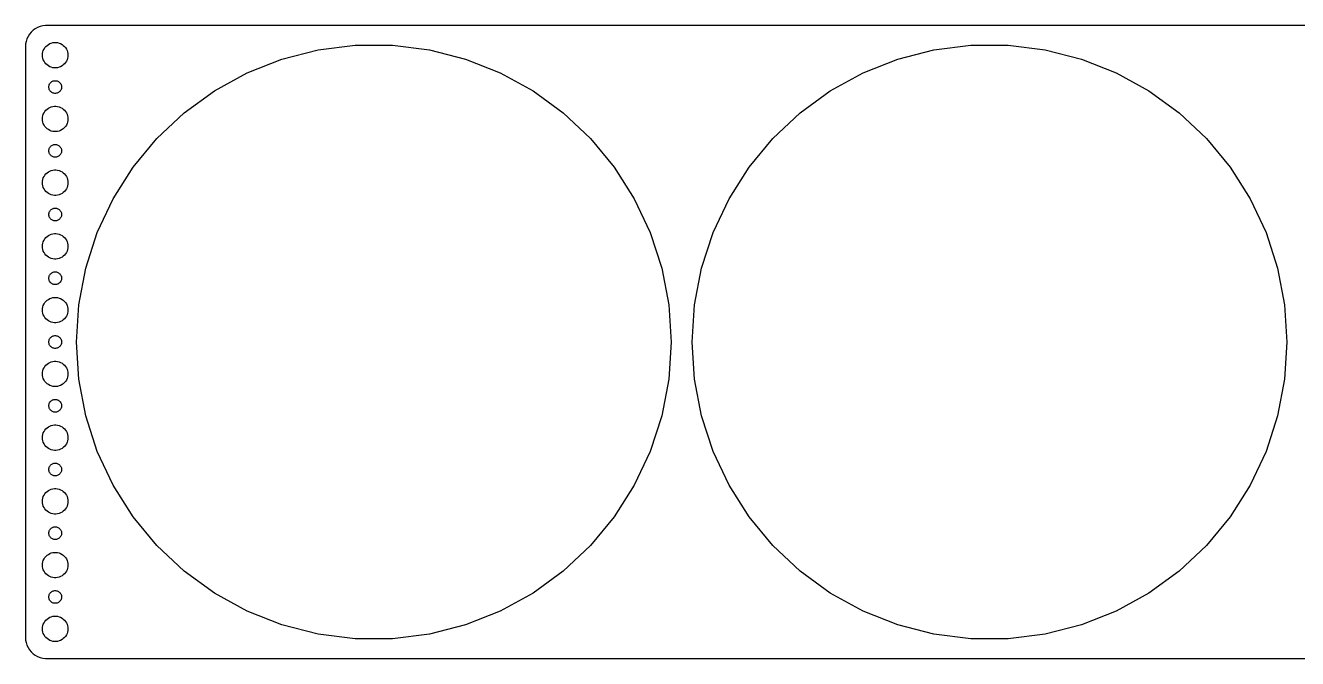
# Model space of a CAD drawing. Header units: metres. Extents: x -300 to 300, y -74 to 74.
# Drawn here: x -299.5 to 0, y -74.5 to 74.5 of the extents above; entities that cross this region are included whole.
import ezdxf

# ---------------------------------------------------------------- set-up
doc = ezdxf.new("R2010")
doc.units = ezdxf.units.M

msp = doc.modelspace()

# ---------------------------------------------------------------- linework, layer by layer
for p, q in [((-298.882, 71.9088), (-299.149, 71.3406)), ((-298.545, 72.4389), (-298.882, 71.9088)), ((-298.145, 72.9227), (-298.545, 72.4389)), ((-297.687, 73.3526), (-298.145, 72.9227)), ((-297.179, 73.7216), (-297.687, 73.3526)), ((-296.629, 74.0241), (-297.179, 73.7216)), ((-296.045, 74.2553), (-296.629, 74.0241)), ((-295.437, 74.4114), (-296.045, 74.2553)), ((-294.814, 74.4901), (-295.437, 74.4114)), ((294.814, 74.4901), (-294.814, 74.4901)), ((-299.461, 70.1267), (-299.5, 69.5)), ((-299.5, 69.5), (-299.5, -69.5)), ((-299.343, 70.7434), (-299.461, 70.1267)), ((-299.149, 71.3406), (-299.343, 70.7434)), ((-295.289, 68.6044), (-295.129, 68.9453)), ((-295.129, 68.9453), (-294.927, 69.2634)), ((-294.927, 69.2634), (-294.687, 69.5536)), ((-294.687, 69.5536), (-294.412, 69.8115)), ((-294.412, 69.8115), (-294.107, 70.033)), ((-294.107, 70.033), (-293.777, 70.2145)), ((-293.777, 70.2145), (-293.427, 70.3532)), ((-293.427, 70.3532), (-293.062, 70.4469)), ((-293.062, 70.4469), (-292.688, 70.4941)), ((-292.688, 70.4941), (-292.312, 70.4941)), ((-292.312, 70.4941), (-291.938, 70.4469)), ((-291.938, 70.4469), (-291.573, 70.3532)), ((-291.573, 70.3532), (-291.223, 70.2145)), ((-291.223, 70.2145), (-290.893, 70.033)), ((-290.893, 70.033), (-290.588, 69.8115)), ((-290.588, 69.8115), (-290.313, 69.5536)), ((-290.313, 69.5536), (-290.073, 69.2634)), ((-290.073, 69.2634), (-289.871, 68.9453)), ((-289.871, 68.9453), (-289.711, 68.6044)), ((-230.617, 68.7601), (-221.895, 69.8619)), ((-221.895, 69.8619), (-213.105, 69.8619)), ((-213.105, 69.8619), (-204.383, 68.7601)), ((-85.6167, 68.7601), (-76.8953, 69.8619)), ((-76.8953, 69.8619), (-68.1047, 69.8619)), ((-68.1047, 69.8619), (-59.3833, 68.7601)), ((-295.5, 67.5), (-295.476, 67.876)), ((-295.476, 67.124), (-295.5, 67.5)), ((-295.476, 67.876), (-295.406, 68.2461)), ((-295.406, 66.7539), (-295.476, 67.124)), ((-295.406, 68.2461), (-295.289, 68.6044)), ((-295.289, 66.3956), (-295.406, 66.7539)), ((-295.129, 66.0547), (-295.289, 66.3956)), ((-294.927, 65.7366), (-295.129, 66.0547)), ((-289.871, 66.0547), (-290.073, 65.7366)), ((-289.711, 66.3956), (-289.871, 66.0547)), ((-289.711, 68.6044), (-289.594, 68.2461)), ((-289.594, 66.7539), (-289.711, 66.3956)), ((-289.594, 68.2461), (-289.524, 67.876)), ((-289.524, 67.124), (-289.594, 66.7539)), ((-289.524, 67.876), (-289.5, 67.5)), ((-289.5, 67.5), (-289.524, 67.124)), ((-247.305, 63.3379), (-239.131, 66.574)), ((-239.131, 66.574), (-230.617, 68.7601)), ((-204.383, 68.7601), (-195.869, 66.574)), ((-195.869, 66.574), (-187.695, 63.3379)), ((-102.305, 63.3379), (-94.1312, 66.574)), ((-94.1312, 66.574), (-85.6167, 68.7601)), ((-59.3833, 68.7601), (-50.8688, 66.574)), ((-50.8688, 66.574), (-42.6954, 63.3379)), ((-294.687, 65.4464), (-294.927, 65.7366)), ((-294.412, 65.1885), (-294.687, 65.4464)), ((-294.107, 64.967), (-294.412, 65.1885)), ((-293.777, 64.7855), (-294.107, 64.967)), ((-293.427, 64.6468), (-293.777, 64.7855)), ((-293.062, 64.5531), (-293.427, 64.6468)), ((-292.688, 64.5059), (-293.062, 64.5531)), ((-292.312, 64.5059), (-292.688, 64.5059)), ((-291.938, 64.5531), (-292.312, 64.5059)), ((-291.573, 64.6468), (-291.938, 64.5531)), ((-291.223, 64.7855), (-291.573, 64.6468)), ((-290.893, 64.967), (-291.223, 64.7855)), ((-290.588, 65.1885), (-290.893, 64.967)), ((-290.313, 65.4464), (-290.588, 65.1885)), ((-290.073, 65.7366), (-290.313, 65.4464)), ((-255.008, 59.103), (-247.305, 63.3379)), ((-187.695, 63.3379), (-179.992, 59.103)), ((-110.008, 59.103), (-102.305, 63.3379)), ((-42.6954, 63.3379), (-34.9921, 59.103)), ((-294, 60), (-293.988, 60.188)), ((-293.988, 59.812), (-294, 60)), ((-293.988, 60.188), (-293.953, 60.373)), ((-293.953, 60.373), (-293.895, 60.5522)), ((-293.895, 60.5522), (-293.814, 60.7226)), ((-293.814, 60.7226), (-293.714, 60.8817)), ((-293.714, 60.8817), (-293.593, 61.0268)), ((-293.593, 61.0268), (-293.456, 61.1558)), ((-293.456, 61.1558), (-293.304, 61.2665)), ((-293.304, 61.2665), (-293.139, 61.3572)), ((-293.139, 61.3572), (-292.964, 61.4266)), ((-292.964, 61.4266), (-292.781, 61.4734)), ((-292.781, 61.4734), (-292.594, 61.497)), ((-292.594, 61.497), (-292.406, 61.497)), ((-292.406, 61.497), (-292.219, 61.4734)), ((-292.219, 61.4734), (-292.036, 61.4266)), ((-292.036, 61.4266), (-291.861, 61.3572)), ((-291.861, 61.3572), (-291.696, 61.2665)), ((-291.696, 61.2665), (-291.544, 61.1558)), ((-291.544, 61.1558), (-291.407, 61.0268)), ((-291.407, 61.0268), (-291.286, 60.8817)), ((-291.286, 60.8817), (-291.186, 60.7226)), ((-291.186, 60.7226), (-291.105, 60.5522)), ((-291.105, 60.5522), (-291.047, 60.373)), ((-291.047, 60.373), (-291.012, 60.188)), ((-291.012, 60.188), (-291, 60)), ((-291, 60), (-291.012, 59.812)), ((-293.953, 59.627), (-293.988, 59.812)), ((-293.895, 59.4478), (-293.953, 59.627)), ((-293.814, 59.2774), (-293.895, 59.4478)), ((-293.714, 59.1183), (-293.814, 59.2774)), ((-293.593, 58.9732), (-293.714, 59.1183)), ((-293.456, 58.8442), (-293.593, 58.9732)), ((-293.304, 58.7335), (-293.456, 58.8442)), ((-293.139, 58.6428), (-293.304, 58.7335)), ((-292.964, 58.5734), (-293.139, 58.6428)), ((-292.781, 58.5266), (-292.964, 58.5734)), ((-292.594, 58.503), (-292.781, 58.5266)), ((-292.406, 58.503), (-292.594, 58.503)), ((-292.219, 58.5266), (-292.406, 58.503)), ((-292.036, 58.5734), (-292.219, 58.5266)), ((-291.861, 58.6428), (-292.036, 58.5734)), ((-291.696, 58.7335), (-291.861, 58.6428)), ((-291.544, 58.8442), (-291.696, 58.7335)), ((-291.407, 58.9732), (-291.544, 58.8442)), ((-291.286, 59.1183), (-291.407, 58.9732)), ((-291.186, 59.2774), (-291.286, 59.1183)), ((-291.105, 59.4478), (-291.186, 59.2774)), ((-291.047, 59.627), (-291.105, 59.4478)), ((-291.012, 59.812), (-291.047, 59.627)), ((-262.12, 53.9359), (-255.008, 59.103)), ((-179.992, 59.103), (-172.88, 53.9359)), ((-117.12, 53.9359), (-110.008, 59.103)), ((-34.9921, 59.103), (-27.8803, 53.9359)), ((-295.289, 53.6044), (-295.129, 53.9453)), ((-295.129, 53.9453), (-294.927, 54.2634)), ((-294.927, 54.2634), (-294.687, 54.5536)), ((-294.687, 54.5536), (-294.412, 54.8115)), ((-294.412, 54.8115), (-294.107, 55.033)), ((-294.107, 55.033), (-293.777, 55.2145)), ((-293.777, 55.2145), (-293.427, 55.3532)), ((-293.427, 55.3532), (-293.062, 55.4469)), ((-293.062, 55.4469), (-292.688, 55.4941)), ((-292.688, 55.4941), (-292.312, 55.4941)), ((-292.312, 55.4941), (-291.938, 55.4469)), ((-291.938, 55.4469), (-291.573, 55.3532)), ((-291.573, 55.3532), (-291.223, 55.2145)), ((-291.223, 55.2145), (-290.893, 55.033)), ((-290.893, 55.033), (-290.588, 54.8115)), ((-290.588, 54.8115), (-290.313, 54.5536)), ((-290.313, 54.5536), (-290.073, 54.2634)), ((-290.073, 54.2634), (-289.871, 53.9453)), ((-289.871, 53.9453), (-289.711, 53.6044)), ((-268.528, 47.9183), (-262.12, 53.9359)), ((-172.88, 53.9359), (-166.472, 47.9183)), ((-123.528, 47.9183), (-117.12, 53.9359)), ((-27.8803, 53.9359), (-21.4722, 47.9183)), ((-295.5, 52.5), (-295.476, 52.876)), ((-295.476, 52.124), (-295.5, 52.5)), ((-295.476, 52.876), (-295.406, 53.2461)), ((-295.406, 51.7539), (-295.476, 52.124)), ((-295.406, 53.2461), (-295.289, 53.6044)), ((-295.289, 51.3956), (-295.406, 51.7539)), ((-295.129, 51.0547), (-295.289, 51.3956)), ((-294.927, 50.7366), (-295.129, 51.0547)), ((-289.871, 51.0547), (-290.073, 50.7366)), ((-289.711, 51.3956), (-289.871, 51.0547)), ((-289.711, 53.6044), (-289.594, 53.2461)), ((-289.594, 51.7539), (-289.711, 51.3956)), ((-289.594, 53.2461), (-289.524, 52.876)), ((-289.524, 52.124), (-289.594, 51.7539)), ((-289.524, 52.876), (-289.5, 52.5)), ((-289.5, 52.5), (-289.524, 52.124)), ((-294.687, 50.4464), (-294.927, 50.7366)), ((-294.412, 50.1885), (-294.687, 50.4464)), ((-294.107, 49.967), (-294.412, 50.1885)), ((-293.777, 49.7855), (-294.107, 49.967)), ((-293.427, 49.6468), (-293.777, 49.7855)), ((-293.062, 49.5531), (-293.427, 49.6468)), ((-292.688, 49.5059), (-293.062, 49.5531)), ((-292.312, 49.5059), (-292.688, 49.5059)), ((-291.938, 49.5531), (-292.312, 49.5059)), ((-291.573, 49.6468), (-291.938, 49.5531)), ((-291.223, 49.7855), (-291.573, 49.6468)), ((-290.893, 49.967), (-291.223, 49.7855)), ((-290.588, 50.1885), (-290.893, 49.967)), ((-290.313, 50.4464), (-290.588, 50.1885)), ((-290.073, 50.7366), (-290.313, 50.4464)), ((-294, 45), (-293.988, 45.188)), ((-293.988, 44.812), (-294, 45)), ((-293.988, 45.188), (-293.953, 45.373)), ((-293.953, 45.373), (-293.895, 45.5522)), ((-293.895, 45.5522), (-293.814, 45.7226)), ((-293.814, 45.7226), (-293.714, 45.8817)), ((-293.714, 45.8817), (-293.593, 46.0268)), ((-293.593, 46.0268), (-293.456, 46.1558)), ((-293.456, 46.1558), (-293.304, 46.2665)), ((-293.304, 46.2665), (-293.139, 46.3572)), ((-293.139, 46.3572), (-292.964, 46.4266)), ((-292.964, 46.4266), (-292.781, 46.4734)), ((-292.781, 46.4734), (-292.594, 46.497)), ((-292.594, 46.497), (-292.406, 46.497)), ((-292.406, 46.497), (-292.219, 46.4734)), ((-292.219, 46.4734), (-292.036, 46.4266)), ((-292.036, 46.4266), (-291.861, 46.3572)), ((-291.861, 46.3572), (-291.696, 46.2665)), ((-291.696, 46.2665), (-291.544, 46.1558)), ((-291.544, 46.1558), (-291.407, 46.0268)), ((-291.407, 46.0268), (-291.286, 45.8817)), ((-291.286, 45.8817), (-291.186, 45.7226)), ((-291.186, 45.7226), (-291.105, 45.5522)), ((-291.105, 45.5522), (-291.047, 45.373)), ((-291.047, 45.373), (-291.012, 45.188)), ((-291.012, 45.188), (-291, 45)), ((-291, 45), (-291.012, 44.812)), ((-274.131, 41.145), (-268.528, 47.9183)), ((-166.472, 47.9183), (-160.869, 41.145)), ((-129.131, 41.145), (-123.528, 47.9183)), ((-21.4722, 47.9183), (-15.8688, 41.145)), ((-293.953, 44.627), (-293.988, 44.812)), ((-293.895, 44.4478), (-293.953, 44.627)), ((-293.814, 44.2774), (-293.895, 44.4478)), ((-293.714, 44.1183), (-293.814, 44.2774)), ((-293.593, 43.9732), (-293.714, 44.1183)), ((-293.456, 43.8442), (-293.593, 43.9732)), ((-293.304, 43.7335), (-293.456, 43.8442)), ((-293.139, 43.6428), (-293.304, 43.7335)), ((-292.964, 43.5734), (-293.139, 43.6428)), ((-292.781, 43.5266), (-292.964, 43.5734)), ((-292.594, 43.503), (-292.781, 43.5266)), ((-292.406, 43.503), (-292.594, 43.503)), ((-292.219, 43.5266), (-292.406, 43.503)), ((-292.036, 43.5734), (-292.219, 43.5266)), ((-291.861, 43.6428), (-292.036, 43.5734)), ((-291.696, 43.7335), (-291.861, 43.6428)), ((-291.544, 43.8442), (-291.696, 43.7335)), ((-291.407, 43.9732), (-291.544, 43.8442)), ((-291.286, 44.1183), (-291.407, 43.9732)), ((-291.186, 44.2774), (-291.286, 44.1183)), ((-291.105, 44.4478), (-291.186, 44.2774)), ((-291.047, 44.627), (-291.105, 44.4478)), ((-291.012, 44.812), (-291.047, 44.627)), ((-295.289, 38.6044), (-295.129, 38.9453)), ((-295.129, 38.9453), (-294.927, 39.2634)), ((-294.927, 39.2634), (-294.687, 39.5536)), ((-294.687, 39.5536), (-294.412, 39.8115)), ((-294.412, 39.8115), (-294.107, 40.033)), ((-294.107, 40.033), (-293.777, 40.2145)), ((-293.777, 40.2145), (-293.427, 40.3532)), ((-293.427, 40.3532), (-293.062, 40.4469)), ((-293.062, 40.4469), (-292.688, 40.4941)), ((-292.688, 40.4941), (-292.312, 40.4941)), ((-292.312, 40.4941), (-291.938, 40.4469)), ((-291.938, 40.4469), (-291.573, 40.3532)), ((-291.573, 40.3532), (-291.223, 40.2145)), ((-291.223, 40.2145), (-290.893, 40.033)), ((-290.893, 40.033), (-290.588, 39.8115)), ((-290.588, 39.8115), (-290.313, 39.5536)), ((-290.313, 39.5536), (-290.073, 39.2634)), ((-290.073, 39.2634), (-289.871, 38.9453)), ((-289.871, 38.9453), (-289.711, 38.6044)), ((-278.841, 33.7227), (-274.131, 41.145)), ((-160.869, 41.145), (-156.159, 33.7227)), ((-133.841, 33.7227), (-129.131, 41.145)), ((-15.8688, 41.145), (-11.1585, 33.7227)), ((-295.5, 37.5), (-295.476, 37.876)), ((-295.476, 37.124), (-295.5, 37.5)), ((-295.476, 37.876), (-295.406, 38.2461)), ((-295.406, 36.7539), (-295.476, 37.124)), ((-295.406, 38.2461), (-295.289, 38.6044)), ((-295.289, 36.3956), (-295.406, 36.7539)), ((-295.129, 36.0547), (-295.289, 36.3956)), ((-294.927, 35.7366), (-295.129, 36.0547)), ((-289.871, 36.0547), (-290.073, 35.7366)), ((-289.711, 36.3956), (-289.871, 36.0547)), ((-289.711, 38.6044), (-289.594, 38.2461)), ((-289.594, 36.7539), (-289.711, 36.3956)), ((-289.594, 38.2461), (-289.524, 37.876)), ((-289.524, 37.124), (-289.594, 36.7539)), ((-289.524, 37.876), (-289.5, 37.5)), ((-289.5, 37.5), (-289.524, 37.124)), ((-294.687, 35.4464), (-294.927, 35.7366)), ((-294.412, 35.1885), (-294.687, 35.4464)), ((-294.107, 34.967), (-294.412, 35.1885)), ((-293.777, 34.7855), (-294.107, 34.967)), ((-293.427, 34.6468), (-293.777, 34.7855)), ((-293.062, 34.5531), (-293.427, 34.6468)), ((-292.688, 34.5059), (-293.062, 34.5531)), ((-292.312, 34.5059), (-292.688, 34.5059)), ((-291.938, 34.5531), (-292.312, 34.5059)), ((-291.573, 34.6468), (-291.938, 34.5531)), ((-291.223, 34.7855), (-291.573, 34.6468)), ((-290.893, 34.967), (-291.223, 34.7855)), ((-290.588, 35.1885), (-290.893, 34.967)), ((-290.313, 35.4464), (-290.588, 35.1885)), ((-290.073, 35.7366), (-290.313, 35.4464)), ((-282.584, 25.7687), (-278.841, 33.7227)), ((-156.159, 33.7227), (-152.416, 25.7687)), ((-137.584, 25.7687), (-133.841, 33.7227)), ((-11.1585, 33.7227), (-7.41563, 25.7687)), ((-294, 30), (-293.988, 30.188)), ((-293.988, 29.812), (-294, 30)), ((-293.988, 30.188), (-293.953, 30.373)), ((-293.953, 30.373), (-293.895, 30.5522)), ((-293.895, 30.5522), (-293.814, 30.7226)), ((-293.814, 30.7226), (-293.714, 30.8817)), ((-293.714, 30.8817), (-293.593, 31.0268)), ((-293.593, 31.0268), (-293.456, 31.1558)), ((-293.456, 31.1558), (-293.304, 31.2665)), ((-293.304, 31.2665), (-293.139, 31.3572)), ((-293.139, 31.3572), (-292.964, 31.4266)), ((-292.964, 31.4266), (-292.781, 31.4734)), ((-292.781, 31.4734), (-292.594, 31.497)), ((-292.594, 31.497), (-292.406, 31.497)), ((-292.406, 31.497), (-292.219, 31.4734)), ((-292.219, 31.4734), (-292.036, 31.4266)), ((-292.036, 31.4266), (-291.861, 31.3572)), ((-291.861, 31.3572), (-291.696, 31.2665)), ((-291.696, 31.2665), (-291.544, 31.1558)), ((-291.544, 31.1558), (-291.407, 31.0268)), ((-291.407, 31.0268), (-291.286, 30.8817)), ((-291.286, 30.8817), (-291.186, 30.7226)), ((-291.186, 30.7226), (-291.105, 30.5522)), ((-291.105, 30.5522), (-291.047, 30.373)), ((-291.047, 30.373), (-291.012, 30.188)), ((-291.012, 30.188), (-291, 30)), ((-291, 30), (-291.012, 29.812)), ((-293.953, 29.627), (-293.988, 29.812)), ((-293.895, 29.4478), (-293.953, 29.627)), ((-293.814, 29.2774), (-293.895, 29.4478)), ((-293.714, 29.1183), (-293.814, 29.2774)), ((-293.593, 28.9732), (-293.714, 29.1183)), ((-293.456, 28.8442), (-293.593, 28.9732)), ((-293.304, 28.7335), (-293.456, 28.8442)), ((-293.139, 28.6427), (-293.304, 28.7335)), ((-292.964, 28.5734), (-293.139, 28.6427)), ((-292.781, 28.5266), (-292.964, 28.5734)), ((-292.594, 28.503), (-292.781, 28.5266)), ((-292.406, 28.503), (-292.594, 28.503)), ((-292.219, 28.5266), (-292.406, 28.503)), ((-292.036, 28.5734), (-292.219, 28.5266)), ((-291.861, 28.6427), (-292.036, 28.5734)), ((-291.696, 28.7335), (-291.861, 28.6427)), ((-291.544, 28.8442), (-291.696, 28.7335)), ((-291.407, 28.9732), (-291.544, 28.8442)), ((-291.286, 29.1183), (-291.407, 28.9732)), ((-291.186, 29.2774), (-291.286, 29.1183)), ((-291.105, 29.4478), (-291.186, 29.2774)), ((-291.047, 29.627), (-291.105, 29.4478)), ((-291.012, 29.812), (-291.047, 29.627)), ((-295.129, 23.9453), (-294.927, 24.2634)), ((-294.927, 24.2634), (-294.687, 24.5536)), ((-294.687, 24.5536), (-294.412, 24.8115)), ((-294.412, 24.8115), (-294.107, 25.033)), ((-294.107, 25.033), (-293.777, 25.2145)), ((-293.777, 25.2145), (-293.427, 25.3532)), ((-293.427, 25.3532), (-293.062, 25.4469)), ((-293.062, 25.4469), (-292.688, 25.4941)), ((-292.688, 25.4941), (-292.312, 25.4941)), ((-292.312, 25.4941), (-291.938, 25.4469)), ((-291.938, 25.4469), (-291.573, 25.3532)), ((-291.573, 25.3532), (-291.223, 25.2145)), ((-291.223, 25.2145), (-290.893, 25.033)), ((-290.893, 25.033), (-290.588, 24.8115)), ((-290.588, 24.8115), (-290.313, 24.5536)), ((-290.313, 24.5536), (-290.073, 24.2634)), ((-290.073, 24.2634), (-289.871, 23.9453)), ((-285.301, 17.4083), (-282.584, 25.7687)), ((-152.416, 25.7687), (-149.699, 17.4083)), ((-140.301, 17.4083), (-137.584, 25.7687)), ((-7.41563, 25.7687), (-4.69917, 17.4083)), ((-295.5, 22.5), (-295.476, 22.876)), ((-295.476, 22.124), (-295.5, 22.5)), ((-295.476, 22.876), (-295.406, 23.2461)), ((-295.406, 21.7539), (-295.476, 22.124)), ((-295.406, 23.2461), (-295.289, 23.6044)), ((-295.289, 21.3956), (-295.406, 21.7539)), ((-295.289, 23.6044), (-295.129, 23.9453)), ((-295.129, 21.0547), (-295.289, 21.3956)), ((-294.927, 20.7366), (-295.129, 21.0547)), ((-289.871, 21.0547), (-290.073, 20.7366)), ((-289.871, 23.9453), (-289.711, 23.6044)), ((-289.711, 21.3956), (-289.871, 21.0547)), ((-289.711, 23.6044), (-289.594, 23.2461)), ((-289.594, 21.7539), (-289.711, 21.3956)), ((-289.594, 23.2461), (-289.524, 22.876)), ((-289.524, 22.124), (-289.594, 21.7539)), ((-289.524, 22.876), (-289.5, 22.5)), ((-289.5, 22.5), (-289.524, 22.124)), ((-294.687, 20.4464), (-294.927, 20.7366)), ((-294.412, 20.1884), (-294.687, 20.4464)), ((-294.107, 19.967), (-294.412, 20.1884)), ((-293.777, 19.7855), (-294.107, 19.967)), ((-293.427, 19.6468), (-293.777, 19.7855)), ((-293.062, 19.5531), (-293.427, 19.6468)), ((-292.688, 19.5059), (-293.062, 19.5531)), ((-292.312, 19.5059), (-292.688, 19.5059)), ((-291.938, 19.5531), (-292.312, 19.5059)), ((-291.573, 19.6468), (-291.938, 19.5531)), ((-291.223, 19.7855), (-291.573, 19.6468)), ((-290.893, 19.967), (-291.223, 19.7855)), ((-290.588, 20.1884), (-290.893, 19.967)), ((-290.313, 20.4464), (-290.588, 20.1884)), ((-290.073, 20.7366), (-290.313, 20.4464)), ((-294, 15), (-293.988, 15.188)), ((-293.988, 14.812), (-294, 15)), ((-293.988, 15.188), (-293.953, 15.373)), ((-293.953, 15.373), (-293.895, 15.5522)), ((-293.895, 15.5522), (-293.814, 15.7226)), ((-293.814, 15.7226), (-293.714, 15.8817)), ((-293.714, 15.8817), (-293.593, 16.0268)), ((-293.593, 16.0268), (-293.456, 16.1558)), ((-293.456, 16.1558), (-293.304, 16.2665)), ((-293.304, 16.2665), (-293.139, 16.3572)), ((-293.139, 16.3572), (-292.964, 16.4266)), ((-292.964, 16.4266), (-292.781, 16.4734)), ((-292.781, 16.4734), (-292.594, 16.497)), ((-292.594, 16.497), (-292.406, 16.497)), ((-292.406, 16.497), (-292.219, 16.4734)), ((-292.219, 16.4734), (-292.036, 16.4266)), ((-292.036, 16.4266), (-291.861, 16.3572)), ((-291.861, 16.3572), (-291.696, 16.2665)), ((-291.696, 16.2665), (-291.544, 16.1558)), ((-291.544, 16.1558), (-291.407, 16.0268)), ((-291.407, 16.0268), (-291.286, 15.8817)), ((-291.286, 15.8817), (-291.186, 15.7226)), ((-291.186, 15.7226), (-291.105, 15.5522)), ((-291.105, 15.5522), (-291.047, 15.373)), ((-291.047, 15.373), (-291.012, 15.188)), ((-291.012, 15.188), (-291, 15)), ((-291, 15), (-291.012, 14.812)), ((-286.948, 8.77332), (-285.301, 17.4083)), ((-149.699, 17.4083), (-148.052, 8.77332)), ((-141.948, 8.77332), (-140.301, 17.4083)), ((-4.69917, 17.4083), (-3.05196, 8.77332)), ((-293.953, 14.627), (-293.988, 14.812)), ((-293.895, 14.4478), (-293.953, 14.627)), ((-293.814, 14.2774), (-293.895, 14.4478)), ((-293.714, 14.1183), (-293.814, 14.2774)), ((-293.593, 13.9732), (-293.714, 14.1183)), ((-293.456, 13.8442), (-293.593, 13.9732)), ((-293.304, 13.7335), (-293.456, 13.8442)), ((-293.139, 13.6427), (-293.304, 13.7335)), ((-292.964, 13.5734), (-293.139, 13.6427)), ((-292.781, 13.5266), (-292.964, 13.5734)), ((-292.594, 13.5029), (-292.781, 13.5266)), ((-292.406, 13.5029), (-292.594, 13.5029)), ((-292.219, 13.5266), (-292.406, 13.5029)), ((-292.036, 13.5734), (-292.219, 13.5266)), ((-291.861, 13.6427), (-292.036, 13.5734)), ((-291.696, 13.7335), (-291.861, 13.6427)), ((-291.544, 13.8442), (-291.696, 13.7335)), ((-291.407, 13.9732), (-291.544, 13.8442)), ((-291.286, 14.1183), (-291.407, 13.9732)), ((-291.186, 14.2774), (-291.286, 14.1183)), ((-291.105, 14.4478), (-291.186, 14.2774)), ((-291.047, 14.627), (-291.105, 14.4478)), ((-291.012, 14.812), (-291.047, 14.627)), ((-295.129, 8.94525), (-294.927, 9.26335)), ((-294.927, 9.26335), (-294.687, 9.55363)), ((-294.687, 9.55363), (-294.412, 9.81154)), ((-294.412, 9.81154), (-294.107, 10.033)), ((-294.107, 10.033), (-293.777, 10.2145)), ((-293.777, 10.2145), (-293.427, 10.3532)), ((-293.427, 10.3532), (-293.062, 10.4469)), ((-293.062, 10.4469), (-292.688, 10.4941)), ((-292.688, 10.4941), (-292.312, 10.4941)), ((-292.312, 10.4941), (-291.938, 10.4469)), ((-291.938, 10.4469), (-291.573, 10.3532)), ((-291.573, 10.3532), (-291.223, 10.2145)), ((-291.223, 10.2145), (-290.893, 10.033)), ((-290.893, 10.033), (-290.588, 9.81154)), ((-290.588, 9.81154), (-290.313, 9.55363)), ((-290.313, 9.55363), (-290.073, 9.26335)), ((-290.073, 9.26335), (-289.871, 8.94525)), ((-295.5, 7.5), (-295.476, 7.87599)), ((-295.476, 7.12399), (-295.5, 7.5)), ((-295.476, 7.87599), (-295.406, 8.24606)), ((-295.406, 6.75392), (-295.476, 7.12399)), ((-295.406, 8.24606), (-295.289, 8.60437)), ((-295.289, 6.39561), (-295.406, 6.75392)), ((-295.289, 8.60437), (-295.129, 8.94525)), ((-295.129, 6.05473), (-295.289, 6.39561)), ((-294.927, 5.73663), (-295.129, 6.05473)), ((-289.871, 6.05473), (-290.073, 5.73663)), ((-289.871, 8.94525), (-289.711, 8.60437)), ((-289.711, 6.39561), (-289.871, 6.05473)), ((-289.711, 8.60437), (-289.594, 8.24606)), ((-289.594, 6.75392), (-289.711, 6.39561)), ((-289.594, 8.24606), (-289.524, 7.87599)), ((-289.524, 7.12399), (-289.594, 6.75392)), ((-289.524, 7.87599), (-289.5, 7.5)), ((-289.5, 7.5), (-289.524, 7.12399)), ((-287.5, 0), (-286.948, 8.77332)), ((-148.052, 8.77332), (-147.5, 0)), ((-142.5, 0), (-141.948, 8.77332)), ((-3.05196, 8.77332), (-2.5, 0)), ((-294.687, 5.44635), (-294.927, 5.73663)), ((-294.412, 5.18845), (-294.687, 5.44635)), ((-294.107, 4.96701), (-294.412, 5.18845)), ((-293.777, 4.78551), (-294.107, 4.96701)), ((-293.427, 4.64682), (-293.777, 4.78551)), ((-293.062, 4.55313), (-293.427, 4.64682)), ((-292.688, 4.50591), (-293.062, 4.55313)), ((-292.312, 4.50591), (-292.688, 4.50591)), ((-291.938, 4.55313), (-292.312, 4.50591)), ((-291.573, 4.64682), (-291.938, 4.55313)), ((-291.223, 4.78551), (-291.573, 4.64682)), ((-290.893, 4.96701), (-291.223, 4.78551)), ((-290.588, 5.18845), (-290.893, 4.96701)), ((-290.313, 5.44635), (-290.588, 5.18845)), ((-290.073, 5.73663), (-290.313, 5.44635)), ((-294, 0), (-293.988, 0.18799)), ((-293.988, -0.18799), (-294, 0)), ((-293.988, 0.18799), (-293.953, 0.37303)), ((-293.953, 0.37303), (-293.895, 0.55219)), ((-293.895, 0.55219), (-293.814, 0.72263)), ((-293.814, 0.72263), (-293.714, 0.88167)), ((-293.714, 0.88167), (-293.593, 1.02681)), ((-293.593, 1.02681), (-293.456, 1.15576)), ((-293.456, 1.15576), (-293.304, 1.26648)), ((-293.304, 1.26648), (-293.139, 1.35724)), ((-293.139, 1.35724), (-292.964, 1.42657)), ((-292.964, 1.42657), (-292.781, 1.47342)), ((-292.781, 1.47342), (-292.594, 1.49704)), ((-292.594, 1.49704), (-292.406, 1.49704)), ((-292.406, 1.49704), (-292.219, 1.47342)), ((-292.219, 1.47342), (-292.036, 1.42657)), ((-292.036, 1.42657), (-291.861, 1.35724)), ((-291.861, 1.35724), (-291.696, 1.26648)), ((-291.696, 1.26648), (-291.544, 1.15576)), ((-291.544, 1.15576), (-291.407, 1.02681)), ((-291.407, 1.02681), (-291.286, 0.88167)), ((-291.286, 0.88167), (-291.186, 0.72263)), ((-291.186, 0.72263), (-291.105, 0.55219)), ((-291.105, 0.55219), (-291.047, 0.37303)), ((-291.047, 0.37303), (-291.012, 0.18799)), ((-291.012, 0.18799), (-291, 0)), ((-291, 0), (-291.012, -0.18799)), ((-286.948, -8.77332), (-287.5, 0)), ((-147.5, 0), (-148.052, -8.77332)), ((-141.948, -8.77332), (-142.5, 0)), ((-2.5, 0), (-3.05196, -8.77332)), ((-293.953, -0.37303), (-293.988, -0.18799)), ((-293.895, -0.55219), (-293.953, -0.37303)), ((-293.814, -0.72263), (-293.895, -0.55219)), ((-293.714, -0.88167), (-293.814, -0.72263)), ((-293.593, -1.02681), (-293.714, -0.88167)), ((-293.456, -1.15576), (-293.593, -1.02681)), ((-293.304, -1.26648), (-293.456, -1.15576)), ((-293.139, -1.35724), (-293.304, -1.26648)), ((-292.964, -1.42657), (-293.139, -1.35724)), ((-292.781, -1.47342), (-292.964, -1.42657)), ((-292.594, -1.49704), (-292.781, -1.47342)), ((-292.406, -1.49704), (-292.594, -1.49704)), ((-292.219, -1.47342), (-292.406, -1.49704)), ((-292.036, -1.42657), (-292.219, -1.47342)), ((-291.861, -1.35724), (-292.036, -1.42657)), ((-291.696, -1.26648), (-291.861, -1.35724)), ((-291.544, -1.15576), (-291.696, -1.26648)), ((-291.407, -1.02681), (-291.544, -1.15576)), ((-291.286, -0.88167), (-291.407, -1.02681)), ((-291.186, -0.72263), (-291.286, -0.88167)), ((-291.105, -0.55219), (-291.186, -0.72263)), ((-291.047, -0.37303), (-291.105, -0.55219)), ((-291.012, -0.18799), (-291.047, -0.37303)), ((-295.129, -6.05473), (-294.927, -5.73663)), ((-294.927, -5.73663), (-294.687, -5.44635)), ((-294.687, -5.44635), (-294.412, -5.18845)), ((-294.412, -5.18845), (-294.107, -4.96701)), ((-294.107, -4.96701), (-293.777, -4.78551)), ((-293.777, -4.78551), (-293.427, -4.64682)), ((-293.427, -4.64682), (-293.062, -4.55313)), ((-293.062, -4.55313), (-292.688, -4.50591)), ((-292.688, -4.50591), (-292.312, -4.50591)), ((-292.312, -4.50591), (-291.938, -4.55313)), ((-291.938, -4.55313), (-291.573, -4.64682)), ((-291.573, -4.64682), (-291.223, -4.78551)), ((-291.223, -4.78551), (-290.893, -4.96701)), ((-290.893, -4.96701), (-290.588, -5.18845)), ((-290.588, -5.18845), (-290.313, -5.44635)), ((-290.313, -5.44635), (-290.073, -5.73663)), ((-290.073, -5.73663), (-289.871, -6.05473)), ((-295.5, -7.5), (-295.476, -7.12399)), ((-295.476, -7.87599), (-295.5, -7.5)), ((-295.476, -7.12399), (-295.406, -6.75392)), ((-295.406, -8.24606), (-295.476, -7.87599)), ((-295.406, -6.75392), (-295.289, -6.39561)), ((-295.289, -8.60437), (-295.406, -8.24606)), ((-295.289, -6.39561), (-295.129, -6.05473)), ((-295.129, -8.94525), (-295.289, -8.60437)), ((-294.927, -9.26335), (-295.129, -8.94525)), ((-289.871, -8.94525), (-290.073, -9.26335)), ((-289.871, -6.05473), (-289.711, -6.39561)), ((-289.711, -8.60437), (-289.871, -8.94525)), ((-289.711, -6.39561), (-289.594, -6.75392)), ((-289.594, -8.24606), (-289.711, -8.60437)), ((-289.594, -6.75392), (-289.524, -7.12399)), ((-289.524, -7.87599), (-289.594, -8.24606)), ((-289.524, -7.12399), (-289.5, -7.5)), ((-289.5, -7.5), (-289.524, -7.87599)), ((-285.301, -17.4083), (-286.948, -8.77332)), ((-148.052, -8.77332), (-149.699, -17.4083)), ((-140.301, -17.4083), (-141.948, -8.77332)), ((-3.05196, -8.77332), (-4.69917, -17.4083)), ((-294.687, -9.55363), (-294.927, -9.26335)), ((-294.412, -9.81154), (-294.687, -9.55363)), ((-294.107, -10.033), (-294.412, -9.81154)), ((-293.777, -10.2145), (-294.107, -10.033)), ((-293.427, -10.3532), (-293.777, -10.2145)), ((-293.062, -10.4469), (-293.427, -10.3532)), ((-292.688, -10.4941), (-293.062, -10.4469)), ((-292.312, -10.4941), (-292.688, -10.4941)), ((-291.938, -10.4469), (-292.312, -10.4941)), ((-291.573, -10.3532), (-291.938, -10.4469)), ((-291.223, -10.2145), (-291.573, -10.3532)), ((-290.893, -10.033), (-291.223, -10.2145)), ((-290.588, -9.81154), (-290.893, -10.033)), ((-290.313, -9.55363), (-290.588, -9.81154)), ((-290.073, -9.26335), (-290.313, -9.55363)), ((-294, -15), (-293.988, -14.812)), ((-293.988, -14.812), (-293.953, -14.627)), ((-293.953, -14.627), (-293.895, -14.4478)), ((-293.895, -14.4478), (-293.814, -14.2774)), ((-293.814, -14.2774), (-293.714, -14.1183)), ((-293.714, -14.1183), (-293.593, -13.9732)), ((-293.593, -13.9732), (-293.456, -13.8442)), ((-293.456, -13.8442), (-293.304, -13.7335)), ((-293.304, -13.7335), (-293.139, -13.6427)), ((-293.139, -13.6427), (-292.964, -13.5734)), ((-292.964, -13.5734), (-292.781, -13.5266)), ((-292.781, -13.5266), (-292.594, -13.5029)), ((-292.594, -13.5029), (-292.406, -13.5029)), ((-292.406, -13.5029), (-292.219, -13.5266)), ((-292.219, -13.5266), (-292.036, -13.5734)), ((-292.036, -13.5734), (-291.861, -13.6427)), ((-291.861, -13.6427), (-291.696, -13.7335)), ((-291.696, -13.7335), (-291.544, -13.8442)), ((-291.544, -13.8442), (-291.407, -13.9732)), ((-291.407, -13.9732), (-291.286, -14.1183)), ((-291.286, -14.1183), (-291.186, -14.2774)), ((-291.186, -14.2774), (-291.105, -14.4478)), ((-291.105, -14.4478), (-291.047, -14.627)), ((-291.047, -14.627), (-291.012, -14.812)), ((-291.012, -14.812), (-291, -15)), ((-293.988, -15.188), (-294, -15)), ((-293.953, -15.373), (-293.988, -15.188)), ((-293.895, -15.5522), (-293.953, -15.373)), ((-293.814, -15.7226), (-293.895, -15.5522)), ((-293.714, -15.8817), (-293.814, -15.7226)), ((-293.593, -16.0268), (-293.714, -15.8817)), ((-293.456, -16.1558), (-293.593, -16.0268)), ((-293.304, -16.2665), (-293.456, -16.1558)), ((-293.139, -16.3572), (-293.304, -16.2665)), ((-292.964, -16.4266), (-293.139, -16.3572)), ((-292.781, -16.4734), (-292.964, -16.4266)), ((-292.594, -16.497), (-292.781, -16.4734)), ((-292.406, -16.497), (-292.594, -16.497)), ((-292.219, -16.4734), (-292.406, -16.497)), ((-292.036, -16.4266), (-292.219, -16.4734)), ((-291.861, -16.3572), (-292.036, -16.4266)), ((-291.696, -16.2665), (-291.861, -16.3572)), ((-291.544, -16.1558), (-291.696, -16.2665)), ((-291.407, -16.0268), (-291.544, -16.1558)), ((-291.286, -15.8817), (-291.407, -16.0268)), ((-291.186, -15.7226), (-291.286, -15.8817)), ((-291.105, -15.5522), (-291.186, -15.7226)), ((-291.047, -15.373), (-291.105, -15.5522)), ((-291.012, -15.188), (-291.047, -15.373)), ((-291, -15), (-291.012, -15.188)), ((-282.584, -25.7687), (-285.301, -17.4083)), ((-149.699, -17.4083), (-152.416, -25.7687)), ((-137.584, -25.7687), (-140.301, -17.4083)), ((-4.69917, -17.4083), (-7.41563, -25.7687)), ((-295.129, -21.0547), (-294.927, -20.7366)), ((-294.927, -20.7366), (-294.687, -20.4464)), ((-294.687, -20.4464), (-294.412, -20.1884)), ((-294.412, -20.1884), (-294.107, -19.967)), ((-294.107, -19.967), (-293.777, -19.7855)), ((-293.777, -19.7855), (-293.427, -19.6468)), ((-293.427, -19.6468), (-293.062, -19.5531)), ((-293.062, -19.5531), (-292.688, -19.5059)), ((-292.688, -19.5059), (-292.312, -19.5059)), ((-292.312, -19.5059), (-291.938, -19.5531)), ((-291.938, -19.5531), (-291.573, -19.6468)), ((-291.573, -19.6468), (-291.223, -19.7855)), ((-291.223, -19.7855), (-290.893, -19.967)), ((-290.893, -19.967), (-290.588, -20.1884)), ((-290.588, -20.1884), (-290.313, -20.4464)), ((-290.313, -20.4464), (-290.073, -20.7366)), ((-290.073, -20.7366), (-289.871, -21.0547)), ((-295.5, -22.5), (-295.476, -22.124)), ((-295.476, -22.876), (-295.5, -22.5)), ((-295.476, -22.124), (-295.406, -21.7539)), ((-295.406, -23.2461), (-295.476, -22.876)), ((-295.406, -21.7539), (-295.289, -21.3956)), ((-295.289, -23.6044), (-295.406, -23.2461)), ((-295.289, -21.3956), (-295.129, -21.0547)), ((-295.129, -23.9453), (-295.289, -23.6044)), ((-294.927, -24.2634), (-295.129, -23.9453)), ((-289.871, -23.9453), (-290.073, -24.2634)), ((-289.871, -21.0547), (-289.711, -21.3956)), ((-289.711, -23.6044), (-289.871, -23.9453)), ((-289.711, -21.3956), (-289.594, -21.7539)), ((-289.594, -23.2461), (-289.711, -23.6044)), ((-289.594, -21.7539), (-289.524, -22.124)), ((-289.524, -22.876), (-289.594, -23.2461)), ((-289.524, -22.124), (-289.5, -22.5)), ((-289.5, -22.5), (-289.524, -22.876)), ((-294.687, -24.5536), (-294.927, -24.2634)), ((-294.412, -24.8115), (-294.687, -24.5536)), ((-294.107, -25.033), (-294.412, -24.8115)), ((-293.777, -25.2145), (-294.107, -25.033)), ((-293.427, -25.3532), (-293.777, -25.2145)), ((-293.062, -25.4469), (-293.427, -25.3532)), ((-292.688, -25.4941), (-293.062, -25.4469)), ((-292.312, -25.4941), (-292.688, -25.4941)), ((-291.938, -25.4469), (-292.312, -25.4941)), ((-291.573, -25.3532), (-291.938, -25.4469)), ((-291.223, -25.2145), (-291.573, -25.3532)), ((-290.893, -25.033), (-291.223, -25.2145)), ((-290.588, -24.8115), (-290.893, -25.033)), ((-290.313, -24.5536), (-290.588, -24.8115)), ((-290.073, -24.2634), (-290.313, -24.5536)), ((-278.841, -33.7227), (-282.584, -25.7687)), ((-152.416, -25.7687), (-156.159, -33.7227)), ((-133.841, -33.7227), (-137.584, -25.7687)), ((-7.41563, -25.7687), (-11.1585, -33.7227)), ((-294, -30), (-293.988, -29.812)), ((-293.988, -29.812), (-293.953, -29.627)), ((-293.953, -29.627), (-293.895, -29.4478)), ((-293.895, -29.4478), (-293.814, -29.2774)), ((-293.814, -29.2774), (-293.714, -29.1183)), ((-293.714, -29.1183), (-293.593, -28.9732)), ((-293.593, -28.9732), (-293.456, -28.8442)), ((-293.456, -28.8442), (-293.304, -28.7335)), ((-293.304, -28.7335), (-293.139, -28.6427)), ((-293.139, -28.6427), (-292.964, -28.5734)), ((-292.964, -28.5734), (-292.781, -28.5266)), ((-292.781, -28.5266), (-292.594, -28.503)), ((-292.594, -28.503), (-292.406, -28.503)), ((-292.406, -28.503), (-292.219, -28.5266)), ((-292.219, -28.5266), (-292.036, -28.5734)), ((-292.036, -28.5734), (-291.861, -28.6427)), ((-291.861, -28.6427), (-291.696, -28.7335)), ((-291.696, -28.7335), (-291.544, -28.8442)), ((-291.544, -28.8442), (-291.407, -28.9732)), ((-291.407, -28.9732), (-291.286, -29.1183)), ((-291.286, -29.1183), (-291.186, -29.2774)), ((-291.186, -29.2774), (-291.105, -29.4478)), ((-291.105, -29.4478), (-291.047, -29.627)), ((-291.047, -29.627), (-291.012, -29.812)), ((-291.012, -29.812), (-291, -30)), ((-293.988, -30.188), (-294, -30)), ((-293.953, -30.373), (-293.988, -30.188)), ((-293.895, -30.5522), (-293.953, -30.373)), ((-293.814, -30.7226), (-293.895, -30.5522)), ((-293.714, -30.8817), (-293.814, -30.7226)), ((-293.593, -31.0268), (-293.714, -30.8817)), ((-293.456, -31.1558), (-293.593, -31.0268)), ((-293.304, -31.2665), (-293.456, -31.1558)), ((-293.139, -31.3572), (-293.304, -31.2665)), ((-292.964, -31.4266), (-293.139, -31.3572)), ((-292.781, -31.4734), (-292.964, -31.4266)), ((-292.594, -31.497), (-292.781, -31.4734)), ((-292.406, -31.497), (-292.594, -31.497)), ((-292.219, -31.4734), (-292.406, -31.497)), ((-292.036, -31.4266), (-292.219, -31.4734)), ((-291.861, -31.3572), (-292.036, -31.4266)), ((-291.696, -31.2665), (-291.861, -31.3572)), ((-291.544, -31.1558), (-291.696, -31.2665)), ((-291.407, -31.0268), (-291.544, -31.1558)), ((-291.286, -30.8817), (-291.407, -31.0268)), ((-291.186, -30.7226), (-291.286, -30.8817)), ((-291.105, -30.5522), (-291.186, -30.7226)), ((-291.047, -30.373), (-291.105, -30.5522)), ((-291.012, -30.188), (-291.047, -30.373)), ((-291, -30), (-291.012, -30.188)), ((-295.129, -36.0547), (-294.927, -35.7366)), ((-294.927, -35.7366), (-294.687, -35.4464)), ((-294.687, -35.4464), (-294.412, -35.1885)), ((-294.412, -35.1885), (-294.107, -34.967)), ((-294.107, -34.967), (-293.777, -34.7855)), ((-293.777, -34.7855), (-293.427, -34.6468)), ((-293.427, -34.6468), (-293.062, -34.5531)), ((-293.062, -34.5531), (-292.688, -34.5059)), ((-292.688, -34.5059), (-292.312, -34.5059)), ((-292.312, -34.5059), (-291.938, -34.5531)), ((-291.938, -34.5531), (-291.573, -34.6468)), ((-291.573, -34.6468), (-291.223, -34.7855)), ((-291.223, -34.7855), (-290.893, -34.967)), ((-290.893, -34.967), (-290.588, -35.1885)), ((-290.588, -35.1885), (-290.313, -35.4464)), ((-290.313, -35.4464), (-290.073, -35.7366)), ((-290.073, -35.7366), (-289.871, -36.0547)), ((-274.131, -41.145), (-278.841, -33.7227)), ((-156.159, -33.7227), (-160.869, -41.145)), ((-129.131, -41.145), (-133.841, -33.7227)), ((-11.1585, -33.7227), (-15.8688, -41.145)), ((-295.5, -37.5), (-295.476, -37.124)), ((-295.476, -37.876), (-295.5, -37.5)), ((-295.476, -37.124), (-295.406, -36.7539)), ((-295.406, -38.2461), (-295.476, -37.876)), ((-295.406, -36.7539), (-295.289, -36.3956)), ((-295.289, -38.6044), (-295.406, -38.2461)), ((-295.289, -36.3956), (-295.129, -36.0547)), ((-295.129, -38.9453), (-295.289, -38.6044)), ((-289.871, -36.0547), (-289.711, -36.3956)), ((-289.711, -38.6044), (-289.871, -38.9453)), ((-289.711, -36.3956), (-289.594, -36.7539)), ((-289.594, -38.2461), (-289.711, -38.6044)), ((-289.594, -36.7539), (-289.524, -37.124)), ((-289.524, -37.876), (-289.594, -38.2461)), ((-289.524, -37.124), (-289.5, -37.5)), ((-289.5, -37.5), (-289.524, -37.876)), ((-294.927, -39.2634), (-295.129, -38.9453)), ((-294.687, -39.5536), (-294.927, -39.2634)), ((-294.412, -39.8115), (-294.687, -39.5536)), ((-294.107, -40.033), (-294.412, -39.8115)), ((-293.777, -40.2145), (-294.107, -40.033)), ((-293.427, -40.3532), (-293.777, -40.2145)), ((-293.062, -40.4469), (-293.427, -40.3532)), ((-292.688, -40.4941), (-293.062, -40.4469)), ((-292.312, -40.4941), (-292.688, -40.4941)), ((-291.938, -40.4469), (-292.312, -40.4941)), ((-291.573, -40.3532), (-291.938, -40.4469)), ((-291.223, -40.2145), (-291.573, -40.3532)), ((-290.893, -40.033), (-291.223, -40.2145)), ((-290.588, -39.8115), (-290.893, -40.033)), ((-290.313, -39.5536), (-290.588, -39.8115)), ((-290.073, -39.2634), (-290.313, -39.5536)), ((-289.871, -38.9453), (-290.073, -39.2634)), ((-268.528, -47.9183), (-274.131, -41.145)), ((-160.869, -41.145), (-166.472, -47.9183)), ((-123.528, -47.9183), (-129.131, -41.145)), ((-15.8688, -41.145), (-21.4722, -47.9183)), ((-294, -45), (-293.988, -44.812)), ((-293.988, -44.812), (-293.953, -44.627)), ((-293.953, -44.627), (-293.895, -44.4478)), ((-293.895, -44.4478), (-293.814, -44.2774)), ((-293.814, -44.2774), (-293.714, -44.1183)), ((-293.714, -44.1183), (-293.593, -43.9732)), ((-293.593, -43.9732), (-293.456, -43.8442)), ((-293.456, -43.8442), (-293.304, -43.7335)), ((-293.304, -43.7335), (-293.139, -43.6428)), ((-293.139, -43.6428), (-292.964, -43.5734)), ((-292.964, -43.5734), (-292.781, -43.5266)), ((-292.781, -43.5266), (-292.594, -43.503)), ((-292.594, -43.503), (-292.406, -43.503)), ((-292.406, -43.503), (-292.219, -43.5266)), ((-292.219, -43.5266), (-292.036, -43.5734)), ((-292.036, -43.5734), (-291.861, -43.6428)), ((-291.861, -43.6428), (-291.696, -43.7335)), ((-291.696, -43.7335), (-291.544, -43.8442)), ((-291.544, -43.8442), (-291.407, -43.9732)), ((-291.407, -43.9732), (-291.286, -44.1183)), ((-291.286, -44.1183), (-291.186, -44.2774)), ((-291.186, -44.2774), (-291.105, -44.4478)), ((-291.105, -44.4478), (-291.047, -44.627)), ((-291.047, -44.627), (-291.012, -44.812)), ((-291.012, -44.812), (-291, -45)), ((-293.988, -45.188), (-294, -45)), ((-293.953, -45.373), (-293.988, -45.188)), ((-293.895, -45.5522), (-293.953, -45.373)), ((-293.814, -45.7226), (-293.895, -45.5522)), ((-293.714, -45.8817), (-293.814, -45.7226)), ((-293.593, -46.0268), (-293.714, -45.8817)), ((-293.456, -46.1558), (-293.593, -46.0268)), ((-293.304, -46.2665), (-293.456, -46.1558)), ((-293.139, -46.3572), (-293.304, -46.2665)), ((-292.964, -46.4266), (-293.139, -46.3572)), ((-292.781, -46.4734), (-292.964, -46.4266)), ((-292.594, -46.497), (-292.781, -46.4734)), ((-292.406, -46.497), (-292.594, -46.497)), ((-292.219, -46.4734), (-292.406, -46.497)), ((-292.036, -46.4266), (-292.219, -46.4734)), ((-291.861, -46.3572), (-292.036, -46.4266)), ((-291.696, -46.2665), (-291.861, -46.3572)), ((-291.544, -46.1558), (-291.696, -46.2665)), ((-291.407, -46.0268), (-291.544, -46.1558)), ((-291.286, -45.8817), (-291.407, -46.0268)), ((-291.186, -45.7226), (-291.286, -45.8817)), ((-291.105, -45.5522), (-291.186, -45.7226)), ((-291.047, -45.373), (-291.105, -45.5522)), ((-291.012, -45.188), (-291.047, -45.373)), ((-291, -45), (-291.012, -45.188)), ((-262.12, -53.9359), (-268.528, -47.9183)), ((-166.472, -47.9183), (-172.88, -53.9359)), ((-117.12, -53.9359), (-123.528, -47.9183)), ((-21.4722, -47.9183), (-27.8803, -53.9359)), ((-295.129, -51.0547), (-294.927, -50.7366)), ((-294.927, -50.7366), (-294.687, -50.4464)), ((-294.687, -50.4464), (-294.412, -50.1885)), ((-294.412, -50.1885), (-294.107, -49.967)), ((-294.107, -49.967), (-293.777, -49.7855)), ((-293.777, -49.7855), (-293.427, -49.6468)), ((-293.427, -49.6468), (-293.062, -49.5531)), ((-293.062, -49.5531), (-292.688, -49.5059)), ((-292.688, -49.5059), (-292.312, -49.5059)), ((-292.312, -49.5059), (-291.938, -49.5531)), ((-291.938, -49.5531), (-291.573, -49.6468)), ((-291.573, -49.6468), (-291.223, -49.7855)), ((-291.223, -49.7855), (-290.893, -49.967)), ((-290.893, -49.967), (-290.588, -50.1885)), ((-290.588, -50.1885), (-290.313, -50.4464)), ((-290.313, -50.4464), (-290.073, -50.7366)), ((-290.073, -50.7366), (-289.871, -51.0547)), ((-295.5, -52.5), (-295.476, -52.124)), ((-295.476, -52.876), (-295.5, -52.5)), ((-295.476, -52.124), (-295.406, -51.7539)), ((-295.406, -53.2461), (-295.476, -52.876)), ((-295.406, -51.7539), (-295.289, -51.3956)), ((-295.289, -53.6044), (-295.406, -53.2461)), ((-295.289, -51.3956), (-295.129, -51.0547)), ((-295.129, -53.9453), (-295.289, -53.6044)), ((-289.871, -51.0547), (-289.711, -51.3956)), ((-289.711, -53.6044), (-289.871, -53.9453)), ((-289.711, -51.3956), (-289.594, -51.7539)), ((-289.594, -53.2461), (-289.711, -53.6044)), ((-289.594, -51.7539), (-289.524, -52.124)), ((-289.524, -52.876), (-289.594, -53.2461)), ((-289.524, -52.124), (-289.5, -52.5)), ((-289.5, -52.5), (-289.524, -52.876)), ((-294.927, -54.2634), (-295.129, -53.9453)), ((-294.687, -54.5536), (-294.927, -54.2634)), ((-294.412, -54.8115), (-294.687, -54.5536)), ((-294.107, -55.033), (-294.412, -54.8115)), ((-293.777, -55.2145), (-294.107, -55.033)), ((-293.427, -55.3532), (-293.777, -55.2145)), ((-293.062, -55.4469), (-293.427, -55.3532)), ((-292.688, -55.4941), (-293.062, -55.4469)), ((-292.312, -55.4941), (-292.688, -55.4941)), ((-291.938, -55.4469), (-292.312, -55.4941)), ((-291.573, -55.3532), (-291.938, -55.4469)), ((-291.223, -55.2145), (-291.573, -55.3532)), ((-290.893, -55.033), (-291.223, -55.2145)), ((-290.588, -54.8115), (-290.893, -55.033)), ((-290.313, -54.5536), (-290.588, -54.8115)), ((-290.073, -54.2634), (-290.313, -54.5536)), ((-289.871, -53.9453), (-290.073, -54.2634)), ((-255.008, -59.103), (-262.12, -53.9359)), ((-172.88, -53.9359), (-179.992, -59.103)), ((-110.008, -59.103), (-117.12, -53.9359)), ((-27.8803, -53.9359), (-34.9921, -59.103)), ((-294, -60), (-293.988, -59.812)), ((-293.988, -59.812), (-293.953, -59.627)), ((-293.953, -59.627), (-293.895, -59.4478)), ((-293.895, -59.4478), (-293.814, -59.2774)), ((-293.814, -59.2774), (-293.714, -59.1183)), ((-293.714, -59.1183), (-293.593, -58.9732)), ((-293.593, -58.9732), (-293.456, -58.8442)), ((-293.456, -58.8442), (-293.304, -58.7335)), ((-293.304, -58.7335), (-293.139, -58.6428)), ((-293.139, -58.6428), (-292.964, -58.5734)), ((-292.964, -58.5734), (-292.781, -58.5266)), ((-292.781, -58.5266), (-292.594, -58.503)), ((-292.594, -58.503), (-292.406, -58.503)), ((-292.406, -58.503), (-292.219, -58.5266)), ((-292.219, -58.5266), (-292.036, -58.5734)), ((-292.036, -58.5734), (-291.861, -58.6428)), ((-291.861, -58.6428), (-291.696, -58.7335)), ((-291.696, -58.7335), (-291.544, -58.8442)), ((-291.544, -58.8442), (-291.407, -58.9732)), ((-291.407, -58.9732), (-291.286, -59.1183)), ((-291.286, -59.1183), (-291.186, -59.2774)), ((-291.186, -59.2774), (-291.105, -59.4478)), ((-291.105, -59.4478), (-291.047, -59.627)), ((-291.047, -59.627), (-291.012, -59.812)), ((-291.012, -59.812), (-291, -60)), ((-247.305, -63.3379), (-255.008, -59.103)), ((-179.992, -59.103), (-187.695, -63.3379)), ((-102.305, -63.3379), (-110.008, -59.103)), ((-34.9921, -59.103), (-42.6954, -63.3379)), ((-293.988, -60.188), (-294, -60)), ((-293.953, -60.373), (-293.988, -60.188)), ((-293.895, -60.5522), (-293.953, -60.373)), ((-293.814, -60.7226), (-293.895, -60.5522)), ((-293.714, -60.8817), (-293.814, -60.7226)), ((-293.593, -61.0268), (-293.714, -60.8817)), ((-293.456, -61.1558), (-293.593, -61.0268)), ((-293.304, -61.2665), (-293.456, -61.1558)), ((-293.139, -61.3572), (-293.304, -61.2665)), ((-292.964, -61.4266), (-293.139, -61.3572)), ((-292.781, -61.4734), (-292.964, -61.4266)), ((-292.594, -61.497), (-292.781, -61.4734)), ((-292.406, -61.497), (-292.594, -61.497)), ((-292.219, -61.4734), (-292.406, -61.497)), ((-292.036, -61.4266), (-292.219, -61.4734)), ((-291.861, -61.3572), (-292.036, -61.4266)), ((-291.696, -61.2665), (-291.861, -61.3572)), ((-291.544, -61.1558), (-291.696, -61.2665)), ((-291.407, -61.0268), (-291.544, -61.1558)), ((-291.286, -60.8817), (-291.407, -61.0268)), ((-291.186, -60.7226), (-291.286, -60.8817)), ((-291.105, -60.5522), (-291.186, -60.7226)), ((-291.047, -60.373), (-291.105, -60.5522)), ((-291.012, -60.188), (-291.047, -60.373)), ((-291, -60), (-291.012, -60.188)), ((-295.129, -66.0547), (-294.927, -65.7366)), ((-294.927, -65.7366), (-294.687, -65.4464)), ((-294.687, -65.4464), (-294.412, -65.1885)), ((-294.412, -65.1885), (-294.107, -64.967)), ((-294.107, -64.967), (-293.777, -64.7855)), ((-293.777, -64.7855), (-293.427, -64.6468)), ((-293.427, -64.6468), (-293.062, -64.5531)), ((-293.062, -64.5531), (-292.688, -64.5059)), ((-292.688, -64.5059), (-292.312, -64.5059)), ((-292.312, -64.5059), (-291.938, -64.5531)), ((-291.938, -64.5531), (-291.573, -64.6468)), ((-291.573, -64.6468), (-291.223, -64.7855)), ((-291.223, -64.7855), (-290.893, -64.967)), ((-290.893, -64.967), (-290.588, -65.1885)), ((-290.588, -65.1885), (-290.313, -65.4464)), ((-290.313, -65.4464), (-290.073, -65.7366)), ((-290.073, -65.7366), (-289.871, -66.0547)), ((-239.131, -66.574), (-247.305, -63.3379)), ((-187.695, -63.3379), (-195.869, -66.574)), ((-94.1312, -66.574), (-102.305, -63.3379)), ((-42.6954, -63.3379), (-50.8688, -66.574)), ((-295.5, -67.5), (-295.476, -67.124)), ((-295.476, -67.876), (-295.5, -67.5)), ((-295.476, -67.124), (-295.406, -66.7539)), ((-295.406, -68.2461), (-295.476, -67.876)), ((-295.406, -66.7539), (-295.289, -66.3956)), ((-295.289, -68.6044), (-295.406, -68.2461)), ((-295.289, -66.3956), (-295.129, -66.0547)), ((-295.129, -68.9453), (-295.289, -68.6044)), ((-289.871, -66.0547), (-289.711, -66.3956)), ((-289.711, -68.6044), (-289.871, -68.9453)), ((-289.711, -66.3956), (-289.594, -66.7539)), ((-289.594, -68.2461), (-289.711, -68.6044)), ((-289.594, -66.7539), (-289.524, -67.124)), ((-289.524, -67.876), (-289.594, -68.2461)), ((-289.524, -67.124), (-289.5, -67.5)), ((-289.5, -67.5), (-289.524, -67.876)), ((-230.617, -68.7601), (-239.131, -66.574)), ((-221.895, -69.8619), (-230.617, -68.7601)), ((-204.383, -68.7601), (-213.105, -69.8619)), ((-195.869, -66.574), (-204.383, -68.7601)), ((-85.6167, -68.7601), (-94.1312, -66.574)), ((-76.8953, -69.8619), (-85.6167, -68.7601)), ((-59.3833, -68.7601), (-68.1047, -69.8619)), ((-50.8688, -66.574), (-59.3833, -68.7601)), ((-299.5, -69.5), (-299.461, -70.1267)), ((-299.461, -70.1267), (-299.343, -70.7434)), ((-299.343, -70.7434), (-299.149, -71.3406)), ((-299.149, -71.3406), (-298.882, -71.9088)), ((-294.927, -69.2634), (-295.129, -68.9453)), ((-294.687, -69.5536), (-294.927, -69.2634)), ((-294.412, -69.8115), (-294.687, -69.5536)), ((-294.107, -70.033), (-294.412, -69.8115)), ((-293.777, -70.2145), (-294.107, -70.033)), ((-293.427, -70.3532), (-293.777, -70.2145)), ((-293.062, -70.4469), (-293.427, -70.3532)), ((-292.688, -70.4941), (-293.062, -70.4469)), ((-292.312, -70.4941), (-292.688, -70.4941)), ((-291.938, -70.4469), (-292.312, -70.4941)), ((-291.573, -70.3532), (-291.938, -70.4469)), ((-291.223, -70.2145), (-291.573, -70.3532)), ((-290.893, -70.033), (-291.223, -70.2145)), ((-290.588, -69.8115), (-290.893, -70.033)), ((-290.313, -69.5536), (-290.588, -69.8115)), ((-290.073, -69.2634), (-290.313, -69.5536)), ((-289.871, -68.9453), (-290.073, -69.2634)), ((-213.105, -69.8619), (-221.895, -69.8619)), ((-68.1047, -69.8619), (-76.8953, -69.8619)), ((-298.882, -71.9088), (-298.545, -72.4389)), ((-298.545, -72.4389), (-298.145, -72.9227)), ((-298.145, -72.9227), (-297.687, -73.3526)), ((-297.687, -73.3526), (-297.179, -73.7216)), ((-297.179, -73.7216), (-296.629, -74.0241)), ((-296.629, -74.0241), (-296.045, -74.2553)), ((-296.045, -74.2553), (-295.437, -74.4114)), ((-295.437, -74.4114), (-294.814, -74.4901)), ((-294.814, -74.4901), (294.814, -74.4901))]:
    msp.add_line(p, q)

doc.saveas('drawing.dxf')
